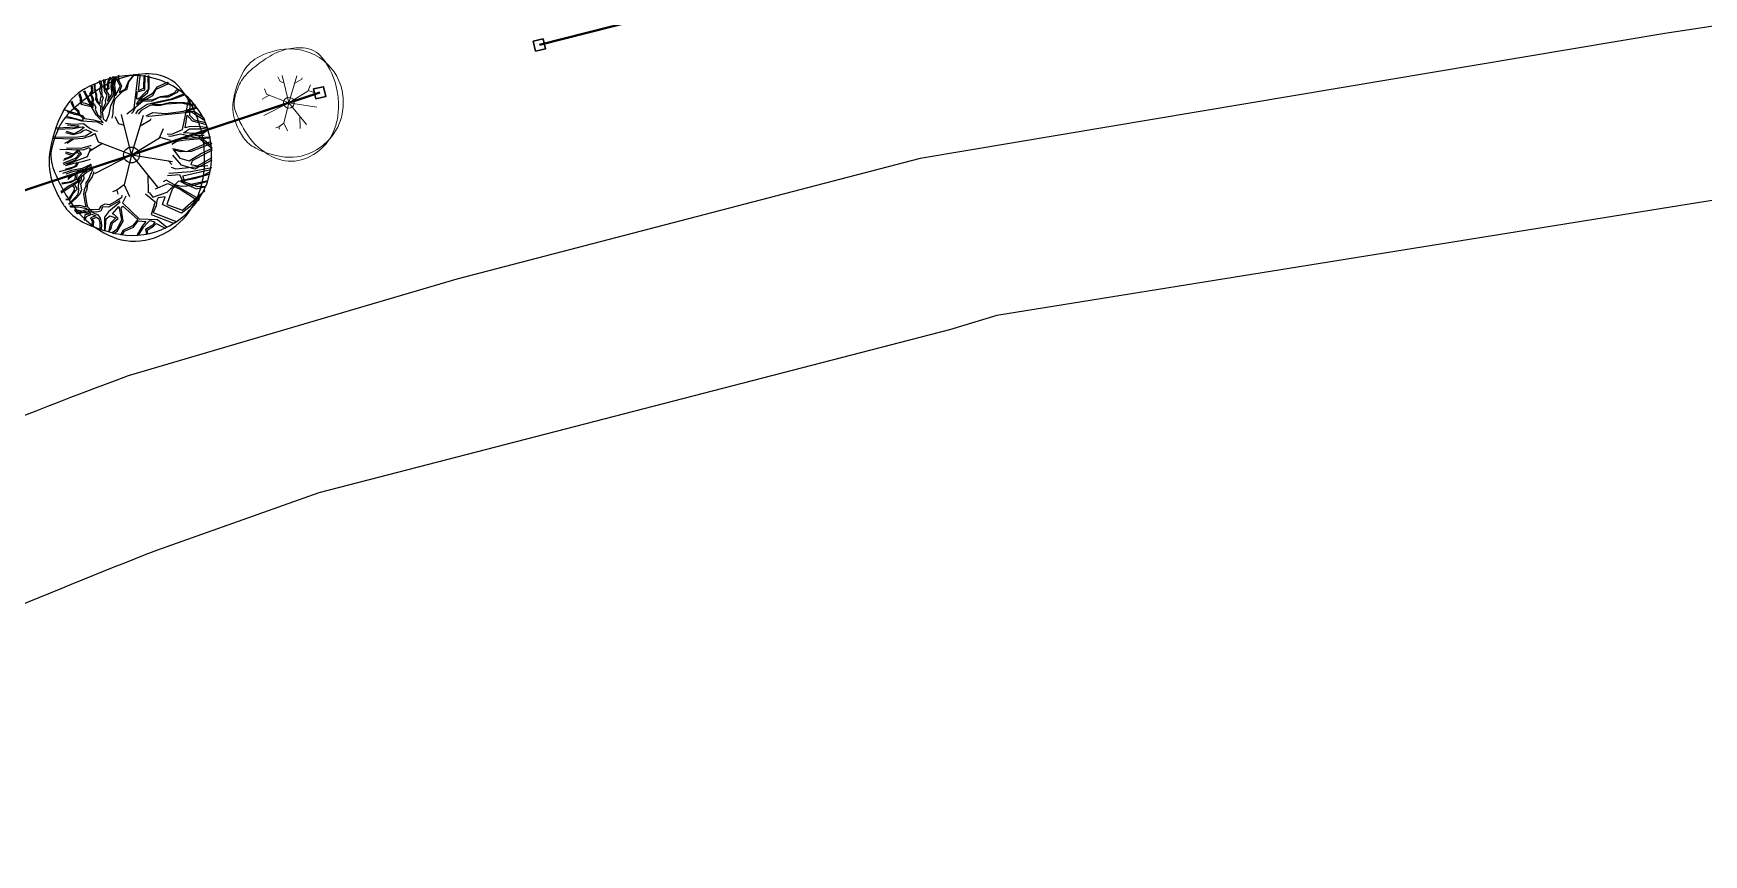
# Model space of a CAD drawing. Extents: x 2080 to 102394, y 2071 to 93424.
# Drawn here: x 85557 to 87042, y 76016 to 76746 of the extents above; entities that cross this region are included whole.
import ezdxf

# ---------------------------------------------------------------- set-up
doc = ezdxf.new("R2010")
doc.units = 0
doc.header["$LTSCALE"] = 20
doc.header["$MEASUREMENT"] = 0
doc.linetypes.add('CENTERX2', pattern=[4, 2.5, -0.5, 0.5, -0.5])
for name, color, linetype, lineweight in [('ASPHALT', 9, 'CENTERX2', 25), ('fence', 13, 'FENCELINE2', 40), ('STONE', 2, 'Continuous', 30), ('tree', 60, 'Continuous', 0)]:
    doc.layers.add(name, color=color, linetype=linetype, lineweight=lineweight)
doc.layers.add('proposed tree', color=3, linetype='Continuous')
doc.linetypes.add('FENCELINE2', pattern='A,0.25,-0.1,[132,ltypeshp.shx,S=0.1,R=0,X=-0.1,Y=0],-0.1,1', length=1.45)

# ---------------------------------------------------------------- blocks, each defined once
blk = doc.blocks.new('T3')
at = {"color": 3, "linetype": 'Continuous'}
blk.add_circle((0.0075, -0.0006), 0.0467, dxfattribs=at)
for centre, radius, start, end in [((0.0278, -0.1235), 0.5914, 95.77431, 119.94779), ((0.1287, -0.0904), 0.5712, 106.36887, 124.44775), ((0.1024, -0.0008), 0.4778, 86.58911, 106.36827), ((0.0157, -0.0047), 0.472, 51.53933, 95.77344), ((0.1171, 0.2465), 0.2301, 38.20985, 86.58549), ((-0.1006, 0.0992), 0.3344, 119.94747, 152.28451), ((0.7005, -0.9241), 1.5821, 124.44579, 130.30315), ((-0.2125, -0.013), 0.6496, 9.98315, 38.20995), ((0.0312, 0.0148), 0.4471, 6.02226, 51.53932), ((0.263, -0.0918), 0.745, 152.28514, 172.40039), ((-0.1535, 0.036), 0.2946, 141.24437, 154.99062), ((-0.029, -0.0639), 0.4542, 130.30051, 141.24542), ((0.2312, -0.1435), 0.7191, 154.99236, 163.77852), ((-0.2858, -0.0259), 0.724, 358.88831, 9.98335), ((-0.1071, -0.0424), 0.3717, 172.39963, 201.02847), ((-0.2526, -0.0027), 0.2152, 163.77968, 199.38278), ((-0.0951, 0.0014), 0.5742, 350.23007, 6.02322), ((0.3677, 0.2155), 0.8728, 199.38194, 216.84656), ((-0.198, -0.0276), 0.6362, 347.04926, 358.8877), ((0.0738, -0.0277), 0.4027, 331.34738, 350.23032), ((0.1608, 0.0605), 0.6586, 201.02354, 207.82164), ((-0.0191, -0.0688), 0.4527, 316.76218, 347.04987), ((0.0248, -0.0113), 0.5049, 207.82036, 215.5805), ((-0.0112, 0.0188), 0.4996, 296.88013, 331.34799), ((-0.1491, -0.1357), 0.2911, 215.58514, 243.38008), ((0.1028, 0.0169), 0.5417, 216.84672, 247.04623), ((0.0032, -0.0897), 0.4221, 285.36856, 316.76312), ((0.0747, 0.311), 0.7907, 243.38438, 260.14679), ((0.0246, -0.1677), 0.3412, 247.04717, 285.3699), ((0.015, -0.0329), 0.4417, 260.14572, 296.88071)]:
    blk.add_arc(centre, radius, start, end, dxfattribs=at)
blk = doc.blocks.new('A$C1D8D08D8')
at = {"color": 102}
for p, q in [((-254.5, -392.7), (-259.7, -382.1)), ((-246.1, -395.3), (-254.5, -392.7)), ((-235.3, -439.1), (-250.1, -378.9)), ((-235.3, -439.1), (-217.6, -379.7)), ((-222.4, -395.8), (-207, -386.9)), ((-207, -386.9), (-205.8, -384.6)), ((-193.7, -413.6), (-187.5, -399.7)), ((-278.7, -422.3), (-293.9, -431)), ((-235.3, -439.1), (-290.5, -467.2)), ((-284.7, -420), (-289.2, -408.4)), ((-235.3, -439.1), (-284.7, -420)), ((-235.3, -439.1), (-246.4, -483.8)), ((-235.3, -439.1), (-193.7, -413.6)), ((-235.3, -439.1), (-174.1, -448.7)), ((-235.3, -439.1), (-196.4, -487.3)), ((-193.2, -412.5), (-177.5, -417.1)), ((-177.5, -417.1), (-177.4, -417.1)), ((-211.2, -469), (-210.6, -495.9)), ((-257.4, -491.9), (-263.7, -494.2)), ((-246.4, -483.8), (-257.4, -491.9)), ((-257.4, -491.9), (-256, -497.5)), ((-246.4, -483.8), (-238.5, -501))]:
    blk.add_line(p, q, dxfattribs=at)
at = {"color": 102, "xscale": 253.5657267839997, "yscale": 253.5657267839997, "zscale": 253.5657267839738}
blk.add_blockref('T3', (-237.2, -438.9), dxfattribs=at)
blk = doc.blocks.new('A$C7C302BA0')
at = {"color": 102}
for p, q in [((-60.4, 103.6), (-58.8, 102)), ((-59.4, 95.6), (-60.4, 103.6)), ((-58.8, 102), (-58, 96.4)), ((-56.1, 106.1), (-54.9, 105.5)), ((-55.1, 99.3), (-56.1, 106.1)), ((-54.9, 105.5), (-55.1, 101.6)), ((-55.1, 101.6), (-54.2, 95.6)), ((-48.1, 110.4), (-46.6, 110.4)), ((-47.7, 107.5), (-48.1, 110.4)), ((-46, 104.2), (-47.7, 107.5)), ((-47.2, 95.6), (-46, 104.2)), ((-46.6, 110.4), (-44.4, 104)), ((-44.4, 104), (-45, 99.7)), ((-41.5, 112.7), (-39.6, 112.3)), ((-41.1, 101.6), (-41.5, 112.7)), ((-40.4, 95.6), (-41.1, 101.6)), ((-39.6, 112.3), (-40.2, 105.5)), ((-40.2, 105.5), (-39.8, 100.5)), ((-39.8, 100.5), (-39.6, 97)), ((-39.6, 97), (-35.3, 100.7)), ((-35.9, 105.3), (-34.9, 110.2)), ((-35.3, 100.7), (-35.9, 105.3)), ((-34.9, 110.2), (-32.4, 116)), ((-33.8, 110), (-34.7, 105.3)), ((-34.7, 105.3), (-34.3, 101.2)), ((-34.3, 101.2), (-33.6, 99.1)), ((-30.8, 114.7), (-33.8, 110)), ((-32.4, 116), (-30.8, 114.7)), ((-30.6, 102), (-28.5, 116.6)), ((-29.1, 91.1), (-30.6, 102)), ((-28.3, 109.4), (-29.3, 101.8)), ((-29.3, 101.8), (-26.6, 90.9)), ((-28.5, 116.6), (-26.2, 116.8)), ((-26.2, 116.8), (-28.3, 109.4)), ((-27.5, 103.4), (-23.8, 117.2)), ((-24.6, 91.9), (-27.5, 103.4)), ((-22.3, 116.8), (-25.6, 105.5)), ((-25.6, 105.5), (-25.2, 98.5)), ((-23.8, 117.2), (-22.3, 116.8)), ((-23.8, 88.4), (-17.2, 102.8)), ((-20.7, 109.8), (-19.6, 119.1)), ((-17.2, 102.8), (-20.7, 109.8)), ((-19.6, 119.1), (-18.8, 110.8)), ((-18.8, 110.8), (-15.1, 103)), ((-15.1, 103), (-18.6, 93.1)), ((-9.1, 98.9), (-5, 108.6)), ((-6.6, 98.4), (-3.9, 109.2)), ((-5, 108.6), (4.2, 120.5)), ((-3.9, 109.2), (1.5, 116.2)), ((1.5, 116.2), (4.2, 120.5)), ((3.9, 70), (9.7, 119.6)), ((13.1, 117.8), (9.6, 120.2)), ((10.2, 96.3), (13.1, 117.8)), ((18.1, 117.8), (17.9, 99.3)), ((20.5, 118.4), (18.1, 117.8)), ((19.6, 97.2), (20.5, 118.4)), ((24.3, 117.5), (24.6, 97.5)), ((26.1, 117.5), (24.3, 117.5)), ((26.1, 99.6), (26.1, 117.5)), ((37.9, 101), (30.8, 91.3)), ((37, 98.1), (55.9, 106.6)), ((53, 108.1), (37.9, 101)), ((55.9, 106.6), (53, 108.1)), ((-88.9, 80), (-90.7, 78.8)), ((-90.7, 78.8), (-87, 70.3)), ((-85.8, 71.5), (-88.9, 80)), ((-77, 91.3), (-78.8, 89.7)), ((-78.8, 89.7), (-76.6, 85)), ((-74.5, 83), (-77, 91.3)), ((-76.6, 85), (-76.8, 78.4)), ((-76.8, 78.4), (-75.1, 76)), ((-75.1, 76), (-60.6, 72.1)), ((-74.7, 77.6), (-74.5, 83)), ((-68.9, 77), (-74.7, 77.6)), ((-61.7, 75.2), (-71.5, 95.2)), ((-70.3, 96.2), (-67.6, 90.4)), ((-60.8, 73.7), (-68.9, 77)), ((-67.6, 90.4), (-65.4, 86.1)), ((-65.4, 86.1), (-62.5, 81)), ((-62.5, 81), (-60.6, 76.4)), ((-62.3, 90.9), (-59.4, 95.6)), ((-59.2, 86.9), (-62.3, 90.9)), ((-53.1, 60), (-61.7, 75.2)), ((-60.6, 76.4), (-57.7, 70.7)), ((-59.2, 93.5), (-60.2, 90.9)), ((-60.2, 90.9), (-57.7, 85.9)), ((-59.8, 78.3), (-58.2, 81.6)), ((-57.1, 72.7), (-59.8, 78.3)), ((-58, 96.4), (-59.2, 93.5)), ((-58.2, 81.6), (-59.2, 86.9)), ((-56.9, 81.8), (-58.2, 78.5)), ((-58.2, 78.5), (-55.3, 74.6)), ((-57.7, 85.9), (-56.9, 81.8)), ((-53, 88.6), (-55.1, 99.3)), ((-54.2, 95.6), (-52.2, 89.6)), ((-53.2, 83), (-53, 88.6)), ((-50.3, 77.5), (-53.2, 83)), ((-52.2, 89.6), (-52.2, 85.9)), ((-52.2, 85.9), (-50.3, 79.5)), ((-50.3, 79.5), (-46.8, 76.6)), ((-45.8, 72.1), (-50.3, 77.5)), ((-45, 88.2), (-47.2, 95.6)), ((-46.8, 76.6), (-46.2, 83.9)), ((-46.2, 83.9), (-45, 88.2)), ((-45, 99.7), (-44.4, 89.2)), ((-44.4, 89.2), (-42.3, 85.9)), ((-42.3, 85.9), (-44.4, 79.9)), ((-44.4, 79.9), (-44.4, 76)), ((-44.4, 76), (-44.1, 67)), ((-44.1, 67), (-38.4, 77.3)), ((-26.6, 90.9), (-43.7, 64.3)), ((-36.5, 89.4), (-40.4, 95.6)), ((-38.8, 81.4), (-36.5, 89.4)), ((-38.4, 77.3), (-38.8, 81.4)), ((-33.6, 99.1), (-38.2, 95.8)), ((-38.2, 95.8), (-34.1, 89.8)), ((-35.9, 80.1), (-29.1, 91.1)), ((-34.1, 89.8), (-35.9, 80.1)), ((-30.8, 73.4), (-26.2, 84.3)), ((-27.1, 74.1), (-24.4, 83.8)), ((-26.2, 84.3), (-24.6, 91.9)), ((-25.2, 98.5), (-23.8, 93.3)), ((-24.4, 83.8), (-13.6, 94.6)), ((-23.8, 93.3), (-23.8, 88.4)), ((-18.6, 93.1), (-9.1, 98.9)), ((-13.6, 94.6), (-6.6, 98.4)), ((6.3, 71.8), (16.1, 80.1)), ((18.7, 81.9), (7.5, 75.4)), ((7.5, 75.4), (10.5, 80.1)), ((7.8, 83.3), (8.4, 94.2)), ((12.2, 85.1), (7.8, 83.3)), ((8.4, 94.2), (19.6, 97.2)), ((9.9, 66.8), (23.2, 75.7)), ((17.9, 99.3), (10.2, 96.3)), ((10.2, 81.6), (23.8, 92.5)), ((18.4, 83.9), (10.2, 81.6)), ((10.5, 80.1), (24, 84.5)), ((24.6, 97.5), (12.2, 85.1)), ((16.1, 80.1), (30.8, 81)), ((30.8, 91.3), (18.4, 83.9)), ((31.7, 82.4), (18.7, 81.9)), ((23.2, 75.7), (42.6, 80.4)), ((23.8, 92.5), (26.1, 99.6)), ((24, 84.5), (32, 88.9)), ((61.2, 83), (30.5, 75.7)), ((30.5, 75.7), (44.1, 75.1)), ((30.8, 81), (42.6, 86.9)), ((42.6, 86.9), (31.7, 82.4)), ((32, 88.9), (37, 98.1)), ((52.1, 75.7), (40.6, 73.3)), ((54.4, 88.1), (42.6, 86.9)), ((42.6, 86.9), (55.3, 86.6)), ((42.6, 80.4), (59.5, 83.9)), ((44.1, 75.1), (58, 78.9)), ((74.5, 77.1), (52.1, 75.7)), ((63.3, 92.2), (54.4, 88.1)), ((55.3, 86.6), (68.6, 93.7)), ((58, 78.9), (79.2, 78.3)), ((59.5, 83.9), (77.8, 91.3)), ((80.1, 89.5), (61.2, 83)), ((67.7, 97.2), (63.3, 92.2)), ((71, 97.2), (67.7, 97.2)), ((68.6, 93.7), (71, 97.2)), ((93.4, 72.7), (74.5, 77.1)), ((75.9, 37.9), (85.6, 83.1)), ((77.8, 91.3), (80.1, 89.5)), ((79.2, 78.3), (95.5, 74.8)), ((87.6, 81.2), (85.6, 82.2)), ((87.1, 58.8), (87.6, 81.2)), ((-99.6, 67.1), (-83.9, 62.2)), ((-85, 53.6), (-97.9, 55.2)), ((-90.7, 62.2), (-96.3, 64.1)), ((-95.9, 57.3), (-86.2, 55)), ((-85.2, 60.4), (-90.7, 62.2)), ((-87, 70.3), (-80.6, 64.9)), ((-86.2, 55), (-74.6, 51.9)), ((-78.8, 65.1), (-85.8, 71.5)), ((-77.9, 58.9), (-85.2, 60.4)), ((-74.2, 50.3), (-85, 53.6)), ((-83.9, 62.2), (-73.6, 59)), ((-80.6, 64.9), (-79.2, 60.6)), ((-77.4, 60.4), (-78.8, 65.1)), ((-74.6, 56.7), (-77.9, 58.9)), ((-72.4, 54.4), (-74.6, 56.7)), ((-74.6, 51.9), (-72.2, 51.9)), ((-59, 49.2), (-74.2, 50.3)), ((-73.6, 59), (-70.4, 54.6)), ((-72.2, 51.9), (-72.4, 54.4)), ((-70.4, 54.6), (-56.9, 52.5)), ((-57.7, 70.7), (-57.1, 72.7)), ((-56.9, 52.5), (-42.3, 48.2)), ((-55.3, 74.6), (-53.4, 71.3)), ((-53.4, 71.3), (-54.5, 68.2)), ((-54.5, 68.2), (-50.9, 60.4)), ((-42.3, 48.2), (-53.1, 60)), ((-50.9, 60.4), (-45.6, 54.8)), ((-45.6, 54.8), (-45.8, 72.1)), ((-43.7, 64.3), (-42.5, 54)), ((-42.5, 54), (-38.2, 50.1)), ((-38.2, 50.1), (-33.6, 61)), ((-33.6, 61), (-30.8, 73.4)), ((-29, 54.8), (-27.7, 61.7)), ((-27.7, 61.7), (-27.1, 74.1)), ((-19.2, 46.4), (-24.4, 56.9)), ((0, 0), (-14.8, 60.2)), ((-6.9, 61.6), (3.9, 70)), ((0, 0), (17.8, 59.3)), ((0.1, 62), (2.5, 64.5)), ((2.5, 64.5), (6.3, 71.8)), ((6.6, 61.6), (9.9, 66.8)), ((14.3, 66.2), (10.1, 61.1)), ((13, 43.3), (28.3, 52.2)), ((28.5, 74.2), (14.3, 66.2)), ((21.5, 58.1), (22, 58.3)), ((22, 58.3), (32, 63.3)), ((23.9, 57.2), (25.8, 57.9)), ((25.8, 57.9), (89.5, 64.2)), ((28.3, 52.2), (29.5, 54.5)), ((40.6, 73.3), (28.5, 74.2)), ((32, 63.3), (51.2, 62.1)), ((51.2, 62.1), (77.8, 65.3)), ((77.8, 65.3), (94.6, 70.9)), ((80.3, 40.4), (83.2, 59.3)), ((95.8, 69.5), (82.2, 65)), ((82.2, 65), (93.7, 65.3)), ((83.2, 59.3), (90.5, 51.1)), ((93.9, 52), (87.1, 58.8)), ((89.5, 64.2), (109, 52)), ((90.5, 51.1), (111.4, 45.2)), ((95.5, 74.8), (93.4, 72.7)), ((93.7, 65.3), (107.3, 55.9)), ((110.4, 48.1), (93.9, 52)), ((94.6, 70.9), (95.8, 69.5)), ((107.3, 55.9), (108.9, 52.1)), ((-84.4, 25.8), (-117.2, 26.4)), ((-116.8, 25), (-87.6, 24.2)), ((-81.3, 41.5), (-112.3, 39.9)), ((-111.7, 38.6), (-87.6, 39.3)), ((-86.8, 45.4), (-98.8, 47)), ((-98.6, 33.7), (-87.4, 30.3)), ((-85.6, 31.7), (-97, 35.2)), ((-96, 45), (-84.6, 44.1)), ((-87.6, 39.3), (-74, 42.1)), ((-87.6, 24.2), (-72.3, 25)), ((-87.4, 30.3), (-76.4, 33.5)), ((-71.9, 46.6), (-86.8, 45.4)), ((-75.8, 36.8), (-85.6, 31.7)), ((-84.6, 44.1), (-78.5, 43.3)), ((-68.7, 28.2), (-84.4, 25.8)), ((-78.5, 43.3), (-81.3, 41.5)), ((-76.4, 33.5), (-72.8, 35.8)), ((-70.9, 41.1), (-75.8, 36.8)), ((-74, 42.1), (-70.9, 41.1)), ((-72.8, 35.8), (-68.5, 38)), ((-72.3, 25), (-59.9, 29.1)), ((-63.6, 39.9), (-71.9, 46.6)), ((-59.5, 34.2), (-68.7, 28.2)), ((-68.5, 38), (-59.5, 34.2)), ((-54.8, 35.8), (-63.6, 39.9)), ((-59.9, 29.1), (-56.2, 31.7)), ((-50.9, 48.7), (-59, 49.2)), ((-56.2, 31.7), (-53.4, 31.4)), ((-51.1, 35), (-54.8, 35.8)), ((-49.3, 19.1), (-53.8, 30.7)), ((-42.8, 44.9), (-50.9, 48.7)), ((-42.8, 44.8), (-42.8, 44.9)), ((-10.8, 43.8), (-19.2, 46.4)), ((0, 0), (41.7, 25.5)), ((41.7, 25.5), (47.8, 39.4)), ((42.2, 26.6), (57.9, 22)), ((53.3, 31.6), (60.3, 31.1)), ((55.1, 28.4), (58.9, 28.2)), ((58.9, 28.2), (73, 31.6)), ((60.3, 31.1), (75.9, 37.9)), ((73, 31.6), (100.2, 25.3)), ((73.9, 24.3), (118.2, 27.2)), ((77.8, 33.1), (86.6, 38.9)), ((93.9, 32.1), (77.8, 33.1)), ((87.6, 42.3), (80.3, 40.4)), ((86.6, 38.9), (103.1, 38.9)), ((101.2, 41.8), (87.6, 42.3)), ((107, 32.1), (93.9, 32.1)), ((94.4, 29.7), (108.5, 29.7)), ((101.7, 27.7), (94.4, 29.7)), ((100.2, 25.3), (120.2, 10.2)), ((113.6, 40.7), (101.2, 41.8)), ((119.2, 13.6), (101.7, 27.7)), ((103.1, 38.9), (114.3, 40.8)), ((112.4, 36), (107, 32.1)), ((-107, 8.5), (-72.2, 7.7)), ((-99.6, 17.7), (-93.4, 20.8)), ((-98.5, 2.6), (-88.3, -0.8)), ((-87, 1.1), (-98.1, 3.9)), ((-76, 9.6), (-97.2, 10.2)), ((-85.6, 24), (-96, 17)), ((-93.4, 20.8), (-88.7, 24.2)), ((-79.6, 7.9), (-89.6, -1.8)), ((-89.4, -2.9), (-78.1, 7.7)), ((-84.5, -7.8), (-75, 1.8)), ((-77.7, 1.8), (-84.1, -5.4)), ((-81.5, 4.3), (-77.7, 1.8)), ((-75, 1.8), (-78.8, 6.8)), ((-62, 13.6), (-76, 9.6)), ((-72.2, 7.7), (-63.5, 11.1)), ((-62.1, 8.3), (-66.5, -2.9)), ((-63.5, 11.1), (-62.1, 8.3)), ((-60.4, 13.7), (-62, 13.6)), ((-58.4, 8.2), (-61.7, 5.4)), ((-58.6, 8.1), (-61.3, 8.7)), ((-43.3, 16.8), (-58.6, 8.1)), ((0, 0), (-55.2, -28.1)), ((0, 0), (-49.3, 19.1)), ((0, 0), (-11.1, -44.7)), ((0, 0), (61.2, -9.6)), ((0, 0), (38.9, -48.2)), ((57.9, 22), (57.9, 22)), ((58.6, 20), (73.9, 24.3)), ((67.6, 19.9), (60, 15.5)), ((61.2, 9.5), (82.7, 5.3)), ((62.8, 7.8), (72, -4.9)), ((73, 4.4), (62.8, 7.8)), ((80.8, 21.9), (67.6, 19.9)), ((89, 5.3), (73, 4.4)), ((117.2, 24.8), (80.8, 21.9)), ((82.7, 5.3), (118.2, 19.9)), ((86.1, -8.8), (103.1, 1.5)), ((119.7, 17), (89, 5.3)), ((120.2, 7.3), (90.5, -8.8)), ((103.1, 1.5), (120.2, 10.2)), ((-92.2, -21.5), (-108.4, -25.3)), ((-89.8, -23.5), (-103, -27.9)), ((-84.1, -5.4), (-102.5, -12.9)), ((-101.7, -7.6), (-89.4, -2.9)), ((-101, -14.1), (-84.5, -7.8)), ((-89.6, -1.8), (-100.8, -6.5)), ((-98.7, -16), (-86, -12.2)), ((-98.7, -21.5), (-86.6, -18)), ((-66.5, -2.9), (-96.6, -14.1)), ((-82.8, -17.5), (-92.2, -21.5)), ((-73.9, -20.2), (-89.8, -23.5)), ((-81.2, -23.6), (-89.8, -25.9)), ((-86.6, -18), (-83.1, -16)), ((-86, -12.2), (-73.1, -9.9)), ((-83.1, -16), (-81.3, -11.4)), ((-79.8, -11.7), (-82.8, -17.5)), ((-78.4, -23.1), (-82.5, -26.9)), ((-69.6, -21.1), (-81.2, -23.6)), ((-75.2, -22.3), (-80.5, -27.6)), ((-62, -14.9), (-73.9, -20.2)), ((-68.1, -24.6), (-73.4, -27.4)), ((-73.1, -9.9), (-61.6, -6.3)), ((-60, -15.5), (-69.6, -21.1)), ((-62.5, -19.5), (-68.1, -24.6)), ((-67.6, -26.4), (-60.2, -22.1)), ((-59.4, -17.6), (-62.5, -19.5)), ((-60.4, -13.6), (-62, -14.9)), ((-60.2, -22.1), (-58.6, -20.1)), ((-57.9, -22), (-60.2, -26.9)), ((55.2, -8.6), (60.3, -14.2)), ((56.4, -27.2), (88.5, -24.8)), ((59.2, -18.3), (66.2, -20.9)), ((74.4, -15.1), (61.9, -0.6)), ((66.2, -20.9), (113.8, -16)), ((72, -4.9), (86.1, -8.8)), ((94.4, -21.4), (74.4, -15.1)), ((76.7, -31.1), (118.4, -21.6)), ((90.5, -8.8), (88.5, -14.1)), ((88.5, -14.1), (98.3, -16.5)), ((88.5, -24.8), (119.7, -19)), ((119.7, -7.8), (94.4, -21.4)), ((98.3, -16.5), (120.2, -3.9)), ((107.8, -30.4), (117.3, -24.7)), ((-93.4, -46.4), (-105.8, -55)), ((-105, -56.7), (-89.1, -46.1)), ((-93.4, -40.5), (-104.3, -42.1)), ((-90.6, -41.3), (-104.3, -43.6)), ((-89.8, -25.9), (-98.2, -28.7)), ((-88.3, -31.2), (-95.4, -36.5)), ((-82.5, -26.9), (-95.1, -34.2)), ((-84.8, -37), (-93.4, -40.5)), ((-81.5, -39.8), (-93.4, -46.4)), ((-82.5, -36.7), (-90.6, -41.3)), ((-89.1, -46.1), (-78.7, -39)), ((-80.5, -27.6), (-88.3, -31.2)), ((-85.3, -49.1), (-87.8, -45.8)), ((-85.5, -52.7), (-85.3, -49.1)), ((-85.3, -44.3), (-81.5, -51.4)), ((-84.3, -29.9), (-84.8, -37)), ((-82, -28.4), (-82.5, -36.7)), ((-79.5, -33.5), (-81.5, -39.8)), ((-73.4, -27.4), (-79.5, -33.5)), ((-79.2, -46.9), (-78.7, -42.1)), ((-79, -52.4), (-79.2, -46.9)), ((-78.7, -39), (-77.4, -34)), ((-78.7, -42.1), (-74.9, -36.7)), ((-77.4, -34), (-67.6, -26.4)), ((-71.4, -35.7), (-76.4, -43.8)), ((-76.4, -43.8), (-74.9, -52.4)), ((-74.9, -36.7), (-74.1, -30.9)), ((-71.6, -29.9), (-71.4, -35.7)), ((-68.3, -46.9), (-70.6, -52.2)), ((-64.3, -36.2), (-68.3, -41.6)), ((-68.3, -41.6), (-68.3, -46.9)), ((-66, -42.6), (-66.6, -51.3)), ((-59, -32.9), (-66, -42.6)), ((-60.2, -26.9), (-64.3, -36.2)), ((-56.4, -25.5), (-59, -32.9)), ((-11.1, -44.7), (-22.1, -52.8)), ((-11.1, -44.7), (-3.1, -61.9)), ((24.2, -29.9), (24.8, -56.8)), ((35.7, -50.6), (54.3, -42.9)), ((51.7, -37.9), (47.2, -40.1)), ((101.3, -66), (51.7, -37.9)), ((53.2, -55.7), (69.9, -39.1)), ((53.9, -30.6), (71.8, -29.2)), ((54.3, -42.9), (72.5, -51.2)), ((55.7, -27.2), (56.4, -27.2)), ((66.5, -45.1), (60.8, -51.2)), ((74.8, -47.4), (66.5, -45.1)), ((69.9, -39.1), (107.8, -30.4)), ((71.8, -29.2), (77.5, -42.1)), ((93.4, -35.7), (72.9, -39.8)), ((72.9, -39.8), (83.9, -44.8)), ((90.4, -46.3), (74.8, -47.4)), ((79.4, -40.6), (76.7, -31.1)), ((77.5, -42.1), (96.8, -50.8)), ((99.1, -47.8), (79.4, -40.6)), ((83.9, -44.8), (113.9, -38.3)), ((112, -40.2), (90.4, -46.3)), ((116.9, -28.8), (93.4, -35.7)), ((96.8, -50.8), (111.2, -47.4)), ((111.2, -47.4), (99.1, -47.8)), ((-98.4, -65.6), (-94.4, -66.3)), ((-92.1, -67.1), (-98.4, -67.3)), ((-94.4, -66.3), (-89.3, -59.3)), ((-93.6, -73.2), (-86.3, -65.6)), ((-93.1, -74.2), (-93.6, -73.2)), ((-82.7, -64.6), (-93.1, -74.2)), ((-88.1, -58.7), (-92.1, -67.1)), ((-89.3, -59.3), (-85.5, -52.7)), ((-81.5, -51.4), (-88.1, -58.7)), ((-86.3, -65.6), (-80, -58.5)), ((-77.7, -59), (-82.7, -64.6)), ((-80, -58.5), (-79, -52.4)), ((-74.9, -52.4), (-77.7, -59)), ((-70.6, -52.2), (-71.6, -58.5)), ((-71.6, -58.5), (-69.6, -70.6)), ((-69.6, -70.6), (-68.1, -78)), ((-66.6, -51.3), (-69.3, -58.3)), ((-69.3, -58.3), (-68.2, -65.3)), ((-68.2, -65.3), (-66.6, -74)), ((-66.6, -74), (-66, -77.7)), ((-40.1, -73.4), (-46, -76.7)), ((-33.1, -74.5), (-40.1, -73.4)), ((-17.3, -68.6), (-34.5, -78)), ((-17, -70.5), (-34.5, -85.2)), ((-22.3, -68.6), (-33.1, -74.5)), ((-22.1, -52.8), (-28.3, -55.1)), ((-15.2, -64.2), (-22.3, -68.6)), ((-22.1, -52.8), (-20.7, -58.4)), ((-14.3, -60.3), (-15.2, -64.2)), ((-8.5, -61.4), (-13.7, -71.8)), ((-13.7, -71.8), (11.5, -95.7)), ((21, -58.3), (35.5, -70)), ((26.5, -56), (32, -62.9)), ((35.5, -70), (29.2, -89)), ((32, -62.9), (53.2, -55.7)), ((38, -67.9), (36.9, -76.2)), ((39.6, -64.1), (38, -67.9)), ((50.2, -62.6), (39.6, -64.1)), ((46, -74.3), (50.2, -62.6)), ((56.6, -79.2), (46, -74.3)), ((60.8, -51.2), (52.8, -74.3)), ((52.8, -74.3), (75.9, -82.6)), ((72.5, -51.2), (99.1, -67.9)), ((75.9, -82.6), (109.3, -53.1)), ((107.1, -55), (86.9, -77.7)), ((99.1, -67.9), (101.3, -66)), ((109.3, -53.1), (107.1, -55)), ((-77.2, -75.4), (-92.1, -76.5)), ((-92.1, -76.5), (-91.1, -77.5)), ((-91.1, -77.5), (-79.5, -77.5)), ((-70.9, -84.3), (-85.5, -82)), ((-85.5, -82), (-83.8, -84.3)), ((-83.8, -84.3), (-70.6, -85.8)), ((-76.9, -84.8), (-82.8, -86.4)), ((-80.2, -88), (-82.8, -86.4)), ((-64.9, -84.9), (-80.2, -88)), ((-79.5, -77.5), (-69.8, -79.5)), ((-68.1, -78), (-77.2, -75.4)), ((-68.2, -82.1), (-76.9, -84.8)), ((-60.7, -86.3), (-70.9, -84.3)), ((-70.6, -85.8), (-61, -87.8)), ((-69.8, -89.4), (-70.6, -97.4)), ((-70.6, -97.4), (-69.1, -96.7)), ((-69.8, -79.5), (-67.1, -80)), ((-61, -87.8), (-69.8, -89.4)), ((-69.1, -96.7), (-67.3, -92.1)), ((-57.4, -82.1), (-68.2, -82.1)), ((-67.3, -92.1), (-60, -88.6)), ((-67.1, -80), (-60.7, -86.3)), ((-66, -77.7), (-57.9, -85.8)), ((-53, -85.5), (-64.9, -84.9)), ((-53.4, -90.9), (-61.5, -94.2)), ((-61.5, -94.2), (-58.7, -99.7)), ((-60, -88.6), (-53.4, -90.9)), ((-58.7, -99.7), (-59.2, -104.8)), ((-58.2, -95.4), (-52.4, -92.9)), ((-56.4, -99.7), (-58.2, -95.4)), ((-57.9, -85.8), (-50.4, -89.6)), ((-48.7, -81.5), (-57.4, -82.1)), ((-56.9, -105.3), (-56.4, -99.7)), ((-45.8, -83.8), (-53, -85.5)), ((-52.4, -92.9), (-48.8, -95.7)), ((-50.4, -89.6), (-47.1, -94.5)), ((-48.8, -95.7), (-47.6, -102)), ((-46, -76.7), (-48.7, -81.5)), ((-47.1, -94.5), (-45.5, -100.4)), ((-43.3, -77.4), (-45.8, -83.8)), ((-34.5, -78), (-43.3, -77.4)), ((-34.5, -85.2), (-40.6, -93)), ((-40.6, -93), (-40.6, -112.9)), ((-39.5, -112.9), (-38.1, -95.4)), ((-38.1, -95.4), (-32.3, -91)), ((-32.3, -91), (-23.4, -94.1)), ((-23.4, -94.1), (-31.7, -101.8)), ((-28.4, -88), (-19.2, -77.2)), ((-25, -89.9), (-28.4, -88)), ((-28.4, -101.5), (-20.1, -94.9)), ((-20.1, -94.9), (-25, -89.9)), ((-14.8, -97.1), (-22, -111.2)), ((-20.9, -113.2), (-12.6, -98.8)), ((-19.2, -77.2), (-14.8, -97.1)), ((-15.3, -79.4), (-13.1, -76.6)), ((-12.6, -98.8), (-15.3, -79.4)), ((-13.1, -76.6), (9.3, -96.6)), ((9.3, -96.6), (1.6, -106)), ((2.7, -107.9), (9.9, -98.5)), ((9.9, -98.5), (21.5, -99.6)), ((11.5, -95.7), (38.6, -96.4)), ((21.5, -99.6), (16, -106.2)), ((23.4, -101.8), (27.1, -98.2)), ((27.1, -98.2), (34.8, -100.2)), ((29.2, -89), (62.8, -102.1)), ((36.9, -76.2), (32.4, -86.1)), ((32.4, -86.1), (66.5, -99.7)), ((38.6, -96.4), (52.5, -107.7)), ((74.8, -86.8), (56.6, -79.2)), ((66.5, -99.7), (62.7, -102.7)), ((86.9, -77.7), (74.8, -86.8)), ((-59.2, -104.8), (-56.9, -105.3)), ((-47.6, -102), (-47.3, -110.1)), ((-47.3, -110.1), (-45, -110.1)), ((-45.5, -100.4), (-45, -105.8)), ((-45, -105.8), (-45.5, -110.2)), ((-40.6, -112.9), (-39.5, -112.9)), ((-31.7, -101.8), (-34.7, -114.8)), ((-34.7, -114.8), (-31.1, -111)), ((-31.1, -111), (-28.4, -101.5)), ((-22, -111.2), (-28.9, -116.2)), ((-28.9, -116.2), (-26.4, -117.3)), ((-26.4, -117.3), (-20.9, -113.2)), ((-12.9, -112.9), (-15.9, -119)), ((-15.9, -119), (-13.4, -118.7)), ((-13.4, -118.7), (-10.4, -113.7)), ((1.6, -106), (-12.9, -112.9)), ((-10.4, -113.7), (2.7, -107.9)), ((16, -106.2), (8.5, -119.3)), ((8.5, -119.3), (11, -119.5)), ((11, -119.5), (17.6, -107.9)), ((17.6, -107.9), (23.4, -101.8)), ((31.8, -104.9), (20.7, -111.2)), ((20.7, -111.2), (22.1, -118.2)), ((22.1, -118.2), (24.3, -117.6)), ((23.4, -112.6), (32.6, -106.5)), ((24.3, -117.6), (23.4, -112.6)), ((34.8, -100.2), (31.8, -104.9)), ((32.6, -106.5), (36.7, -102.6)), ((36.7, -102.6), (50.3, -109.6)), ((50.3, -109.6), (52.5, -107.4))]:
    blk.add_line(p, q, dxfattribs=at)
at = {"color": 102, "xscale": 253.5657267839997, "yscale": 253.5657267839997, "zscale": 253.5657267839738}
blk.add_blockref('T3', (-1.9, 0.1), dxfattribs=at)

msp = doc.modelspace()

# ---------------------------------------------------------------- linework, layer by layer
at = {"layer": 'ASPHALT', "linetype": 'Continuous'}
for p, q in [((88206.07, 76930.255), (87007.339, 76746.136)), ((88252.765, 76789.792), (87036.445, 76595.748)), ((87007.339, 76746.136), (86345.323, 76635.17)), ((86345.323, 76635.17), (85933.167, 76527.69)), ((87036.445, 76595.748), (86413.436, 76495.577)), ((85933.167, 76527.69), (85641.033, 76442.056)), ((86413.436, 76495.577), (86371.166, 76482.815)), ((86371.166, 76482.815), (85810.403, 76337.831)), ((85810.403, 76337.831), (85666.232, 76286.723))]:
    msp.add_line(p, q, dxfattribs=at)
for centre, radius, start, end in [((87567.844, 71281.164), 5508.847, 110.473034, 117.785879), ((87824.063, 70756.844), 5935.975, 111.316378, 117.6189843)]:
    msp.add_arc(centre, radius, start, end, dxfattribs=at)
at = {"layer": 'fence', "linetype": 'Continuous'}
for points in [[(86006.734, 76736.162), (86242.874, 76796.204), (86811.336, 76936.381), (87230.006, 77014.978)], [(85811.373, 76693.749), (85338.14, 76536.873), (84776.314, 76344.039), (84660.704, 76183.192)]]:
    msp.add_lwpolyline(points, dxfattribs=at)
at = {"layer": 'STONE', "linetype": 'Continuous', "ltscale": 0.5}
for points in [[(86003.21, 76730.449), (86012.033, 76732.489), (86009.993, 76741.312), (86001.17, 76739.272)], [(85807.849, 76688.037), (85816.672, 76690.076), (85814.633, 76698.899), (85805.81, 76696.86)]]:
    msp.add_lwpolyline(points, close=True, dxfattribs=at)

# ---------------------------------------------------------------- block references
at = {"layer": 'proposed tree', "xscale": 0.5950413223181386, "yscale": 0.5950413223181386, "zscale": 0.5950413223140496}
msp.add_blockref('A$C7C302BA0', (85643.978, 76638.258), dxfattribs=at)
msp.add_blockref('A$C7C302BA0', (85643.978, 76638.258), dxfattribs=at)
at = {"layer": 'tree', "linetype": 'Continuous', "ltscale": 0.5, "xscale": 0.4037895464862231, "yscale": 0.403789546500775, "zscale": 0.4037895464916441}
msp.add_blockref('A$C1D8D08D8', (85878.881, 76861.926), dxfattribs=at)

doc.saveas('drawing.dxf')
